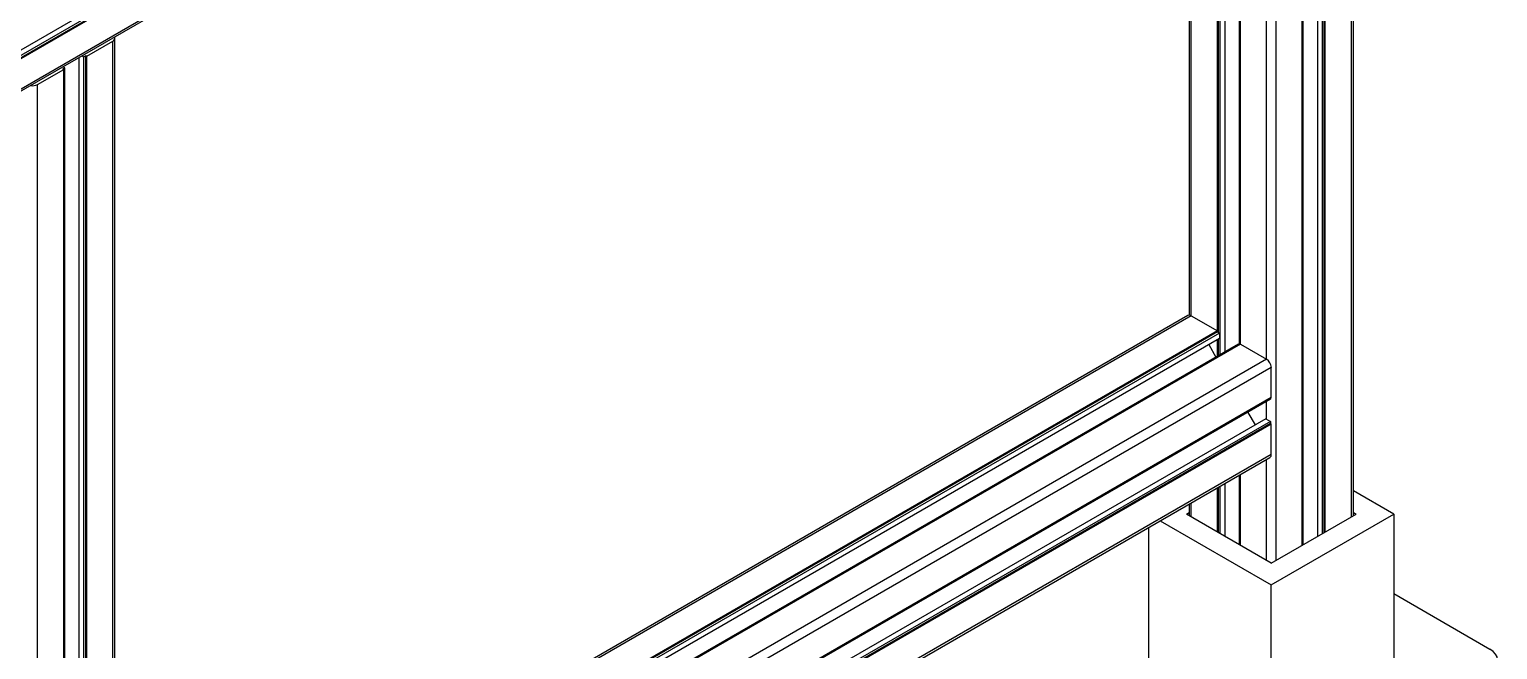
# Model space of a CAD drawing. Header units: millimetres. Extents: x 0 to 597, y 0 to 420.
# Drawn here: x 441.89 to 478.63, y 98.8 to 114.32 of the extents above; entities that cross this region are included whole.
import ezdxf

# ---------------------------------------------------------------- set-up
doc = ezdxf.new("R2010")
doc.units = ezdxf.units.MM

msp = doc.modelspace()

# ---------------------------------------------------------------- linework, layer by layer
at = {"color": 8, "linetype": 'Continuous', "lineweight": 25}
for p, q in [((474.972, 102.119), (474.972, 153.425)), ((473.086, 101.03), (473.086, 152.336)), ((472.851, 106.066), (472.851, 130.778)), ((470.965, 107.154), (470.965, 129.689)), ((470.965, 107.154), (444.026, 91.603)), ((472.851, 106.066), (444.026, 89.425)), ((472.851, 104.563), (472.851, 105.01)), ((472.851, 101.03), (472.851, 103.56)), ((470.965, 102.119), (470.965, 102.471))]:
    msp.add_line(p, q, dxfattribs=at)
at = {"color": 7, "linetype": 'Continuous', "lineweight": 25}
for p, q in [((475.021, 102.147), (475.021, 153.493)), ((474.128, 101.632), (474.128, 153.101)), ((474.246, 101.7), (474.246, 153.033)), ((474.293, 101.727), (474.293, 153.06)), ((474.317, 101.741), (474.317, 153.046)), ((473.742, 101.409), (473.742, 152.714)), ((473.765, 101.422), (473.765, 152.755)), ((413.031, 97.275), (472.827, 131.795)), ((413.077, 97.165), (472.945, 131.727)), ((413.077, 97.111), (472.945, 131.672)), ((413.1, 97.097), (472.968, 131.659)), ((413.066, 96.264), (472.934, 130.826)), ((413.1, 96.341), (472.968, 130.902)), ((471.691, 106.18), (471.691, 130.108)), ((471.809, 106.248), (471.809, 130.176)), ((472.172, 106.43), (472.172, 130.386)), ((472.195, 106.444), (472.195, 130.399)), ((471.62, 106.749), (471.62, 130.067)), ((471.644, 106.735), (471.644, 130.081)), ((470.916, 129.661), (470.916, 107.17)), ((443.322, 113.651), (443.977, 114.03)), ((443.977, 89.261), (443.977, 114.03)), ((444.026, 89.329), (444.026, 114.098)), ((443.133, 88.937), (443.133, 113.622)), ((443.206, 113.664), (443.251, 113.638)), ((443.251, 113.638), (443.298, 113.665)), ((443.251, 88.869), (443.251, 113.638)), ((443.298, 113.665), (443.322, 113.651)), ((443.298, 88.897), (443.298, 113.665)), ((443.322, 88.883), (443.322, 113.651)), ((442.091, 112.941), (442.747, 113.319)), ((442.723, 113.333), (442.77, 113.36)), ((442.747, 113.319), (442.723, 113.333)), ((442.77, 113.36), (442.725, 113.386)), ((442.747, 88.551), (442.747, 113.319)), ((442.77, 88.592), (442.77, 113.36)), ((442.091, 88.173), (442.091, 112.941)), ((470.882, 107.162), (444.026, 91.659)), ((470.965, 107.154), (471.62, 106.776)), ((471.62, 106.776), (444.026, 90.846)), ((471.62, 106.749), (444.026, 90.819)), ((471.667, 106.721), (444.026, 90.764)), ((471.667, 106.585), (444.026, 90.628)), ((471.62, 106.776), (471.62, 106.749)), ((471.62, 106.749), (471.667, 106.721)), ((471.644, 106.153), (471.644, 106.572)), ((471.667, 106.721), (471.667, 106.585)), ((472.195, 106.444), (444.026, 90.182)), ((472.148, 106.444), (444.026, 90.209)), ((471.401, 106.432), (471.582, 106.117)), ((471.62, 106.139), (471.62, 106.558)), ((472.148, 106.444), (472.172, 106.43)), ((472.195, 106.444), (472.851, 106.066)), ((472.968, 105.861), (413.1, 71.3)), ((472.968, 105.105), (472.968, 105.861)), ((472.968, 105.105), (413.1, 70.544)), ((472.945, 105.064), (413.077, 70.503)), ((472.379, 104.737), (472.561, 104.423)), ((472.945, 105.091), (472.945, 105.064)), ((472.827, 104.577), (413.031, 70.057)), ((472.945, 104.509), (413.077, 69.947)), ((472.945, 104.454), (413.077, 69.893)), ((472.968, 104.441), (413.1, 69.879)), ((472.827, 104.577), (472.945, 104.509)), ((472.945, 104.509), (472.945, 104.454)), ((472.945, 104.454), (472.968, 104.441)), ((472.968, 103.684), (472.968, 104.441)), ((472.968, 103.684), (413.1, 69.123)), ((413.066, 69.046), (472.934, 103.608)), ((471.809, 101.632), (471.809, 102.958)), ((472.172, 101.422), (472.172, 103.168)), ((472.195, 101.409), (472.195, 103.181)), ((471.62, 101.741), (471.62, 102.849)), ((471.644, 101.727), (471.644, 102.863)), ((471.691, 101.7), (471.691, 102.89)), ((476.033, 102.187), (475.021, 102.771)), ((470.847, 102.187), (470.916, 102.227)), ((472.968, 100.962), (470.847, 102.187)), ((470.916, 102.443), (470.916, 102.147)), ((472.968, 100.418), (476.033, 102.187)), ((472.968, 100.962), (475.09, 102.187)), ((475.021, 102.227), (475.09, 102.187)), ((476.033, 102.187), (476.033, 97.832)), ((469.904, 97.832), (469.904, 101.859)), ((470.188, 102.023), (472.968, 100.418)), ((472.968, 96.063), (472.968, 100.418)), ((476.033, 100.2), (478.437, 98.812))]:
    msp.add_line(p, q, dxfattribs=at)
at = {"color": 7, "linetype": 'Continuous', "lineweight": 25, "flags": 128}
msp.add_lwpolyline([(478.437, 98.267), (478.52, 98.326), (478.581, 98.392), (478.619, 98.464), (478.632, 98.539), (478.619, 98.615), (478.581, 98.687), (478.52, 98.753), (478.437, 98.812)], dxfattribs=at)
at = {"color": 7, "linetype": 'Continuous', "lineweight": 25}
for centre, radius, start, end in [((443.952, 114.097), 0.0719, 290.2844, 28.5464), ((441.973, 113.17), 0.258, 256.9713, 297.297), ((470.916, 107.086), 0.0838, 54.3598, 114.3363), ((472.713, 105.85), 0.256, 2.6023, 57.3977), ((472.889, 103.674), 0.0799, 304.0612, 7.2465)]:
    msp.add_arc(centre, radius, start, end, dxfattribs=at)

doc.saveas('drawing.dxf')
